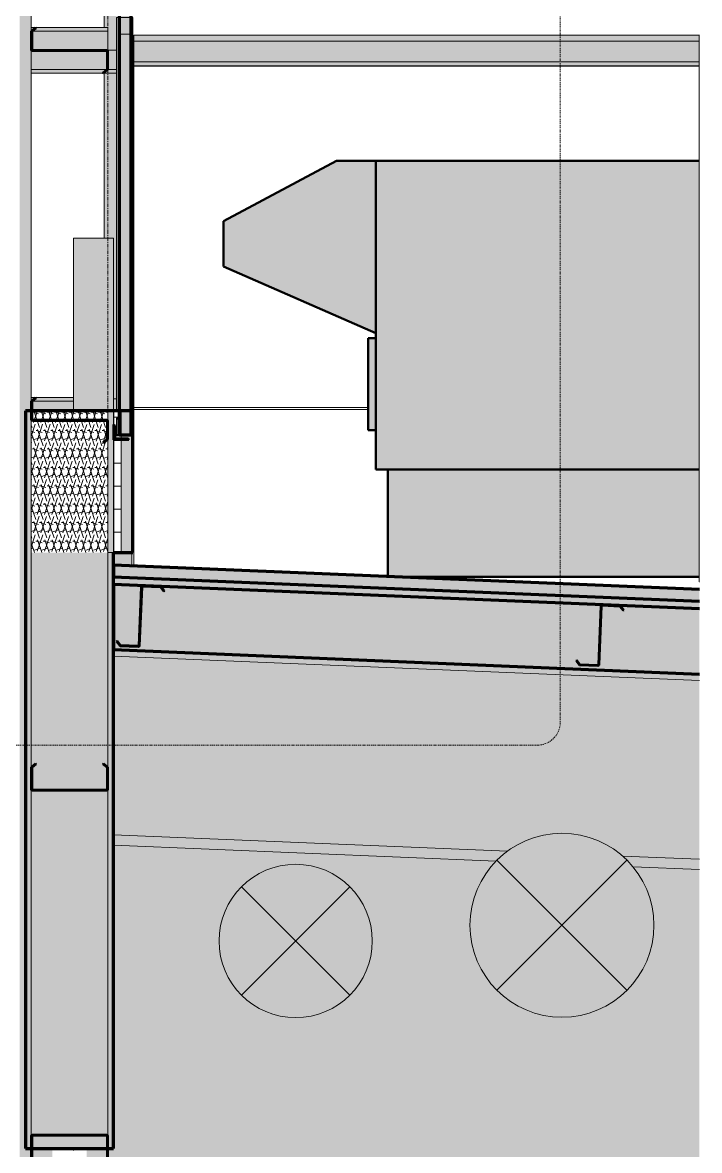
# Model space of a CAD drawing. Header units: inches. Extents: x 22713 to 23708, y -61 to 513.
# Drawn here: x 23026.2 to 23114.5, y 98 to 245.1 of the extents above; entities that cross this region are included whole.
import ezdxf

# ---------------------------------------------------------------- set-up
doc = ezdxf.new("R2010")
doc.units = ezdxf.units.IN
doc.header["$MEASUREMENT"] = 0
doc.linetypes.add('Dash Dot 3_16_', pattern=[0.3125, 0.1875, -0.0625, 0, -0.0625])
doc.linetypes.add('Grid Line 1_2_', pattern=[0.875, 0.5, -0.125, 0.125, -0.125])
for name, color, linetype, lineweight in [('A-ANNO-SYMB', 150, 'Continuous', 9), ('A-CLNG', 13, 'Continuous', 18), ('A-CLNG-PATT', 13, 'Continuous', 70), ('A-GLAZ-CWMG', 51, 'Continuous', 9), ('A-ROOF', 132, 'Continuous', 18), ('A-WALL', 113, 'Continuous', 18), ('A-WALL-PATT', 111, 'Continuous', 18), ('I-WALL', 2, 'Continuous', 18), ('L-SITE-WALL', 31, 'Continuous', 18), ('M-EQPM', 50, 'Continuous', 9), ('M-HVAC-DUCT-ANNO', 70, 'Continuous', 9), ('S-BEAM', 12, 'Continuous', 9), ('S-GRID', 1, 'Continuous', 9)]:
    doc.layers.add(name, color=color, linetype=linetype, lineweight=lineweight)
pattern_1 = [(161.57, (21892.278, 97.763), (-0.960383694, -0.00039918), [0, -6.83, 0.758, 0]), (18.43, (21892.038, 97.763), (-0.960383694, 0.00039918), [0, -6.83, 0.758, 0]), (108.43, (21892.278, 97.763), (0.47951018, -2.4005264), [2.276, -5.312]), (71.57, (21892.038, 97.763), (0.47951018, 2.4005264), [2.276, -5.312])]
pattern_2 = [(45, (21892.158, 97.643), (-2.375879, 2.375879), []), (45, (21892.158, 101.243), (-2.375879, 2.375879), [])]

# ---------------------------------------------------------------- blocks, each defined once
blk = doc.blocks.new('W-Wide Flange - 8_ WIDE-1169474-Section 1 - Callout 1')
at = {"layer": 'S-BEAM'}
blk.add_hatch(color=256, dxfattribs=at).paths.add_polyline_path([(22446.73, 159.29), (22446.73, 160.15), (22370.3, 163.33), (22370.3, 162.47), (22433.86, 159.82)], flags=0)
h = blk.add_hatch(color=256, dxfattribs=at)
h.paths.add_polyline_path([(22446.73, 134.63), (22446.73, 135.99), (22436.67, 136.41), (22437.27, 135.86), (22438.07, 134.99), (22439.37, 134.93)], flags=0)
h.paths.add_polyline_path([(22420.19, 135.73), (22420.3, 135.86), (22421.18, 136.65), (22421.69, 137.03), (22370.3, 139.17), (22370.3, 137.81), (22419.51, 135.76)], flags=0)
for p, q in [((22446.73, 159.29), (22370.3, 162.47)), ((22370.3, 139.17), (22421.69, 137.03)), ((22420.19, 135.73), (22370.3, 137.81)), ((22436.67, 136.41), (22446.73, 135.99)), ((22446.73, 134.63), (22438.07, 134.99))]:
    blk.add_line(p, q, dxfattribs=at)
blk = doc.blocks.new('Rectangular Mullion - Profile_Polycarbonate_Lower-1125103-Section 1 - Callout 1')
at = {"layer": 'A-GLAZ-CWMG'}
blk.add_hatch(color=256, dxfattribs=at).paths.add_polyline_path([(22372.8, 191.28), (22372.8, 192.73), (22372.68, 192.73), (22372.68, 192.67), (22372.74, 192.67), (22372.74, 191.34), (22370.74, 191.34), (22370.74, 193.46), (22370.97, 193.46), (22370.97, 193.27), (22371.03, 193.27), (22371.03, 193.52), (22370.68, 193.52), (22370.68, 191.28)], flags=0)
at = {"layer": 'A-GLAZ-CWMG', "lineweight": 30}
for p, q in [((22370.68, 193.52), (22370.68, 191.28)), ((22371.03, 193.52), (22370.68, 193.52)), ((22370.74, 191.34), (22370.74, 193.46)), ((22370.74, 193.46), (22370.97, 193.46)), ((22370.97, 193.46), (22370.97, 193.27)), ((22370.97, 193.27), (22371.03, 193.27)), ((22371.03, 193.27), (22371.03, 193.52)), ((22372.74, 191.34), (22370.74, 191.34)), ((22372.8, 192.73), (22372.68, 192.73)), ((22372.68, 192.73), (22372.68, 192.67)), ((22372.68, 192.67), (22372.74, 192.67)), ((22372.74, 192.67), (22372.74, 191.34)), ((22372.8, 191.28), (22372.8, 192.73)), ((22370.68, 191.28), (22372.8, 191.28))]:
    blk.add_line(p, q, dxfattribs=at)
blk = doc.blocks.new('Girt_C - 10_D-1180340-Section 1 - Callout 1')
at = {"layer": 'S-BEAM'}
h = blk.add_hatch(dxfattribs=at)
h.set_pattern_fill('FP_10', color=256, style=0, pattern_type=2)
h.set_pattern_definition(pattern_2)
h.paths.add_polyline_path([(22368.98, 96.52), (22369.55, 97), (22369.55, 99.87), (22369.5, 100), (22369.37, 100.05), (22359.74, 100.05), (22359.61, 100), (22359.55, 99.87), (22359.55, 97), (22360.13, 96.52), (22360.2, 96.6), (22359.66, 97.05), (22359.66, 99.87), (22359.69, 99.92), (22359.74, 99.95), (22369.37, 99.95), (22369.42, 99.92), (22369.44, 99.87), (22369.44, 97.05), (22368.91, 96.6)], flags=0)
at = {"layer": 'S-BEAM', "lineweight": 50}
for p, q in [((22369.37, 100.05), (22359.74, 100.05)), ((22359.55, 99.87), (22359.55, 97)), ((22359.66, 97.05), (22359.66, 99.87)), ((22359.74, 99.95), (22369.37, 99.95)), ((22369.44, 99.87), (22369.44, 97.05)), ((22369.55, 97), (22369.55, 99.87)), ((22359.55, 97), (22360.13, 96.52)), ((22360.2, 96.6), (22359.66, 97.05)), ((22360.13, 96.52), (22360.2, 96.6)), ((22369.44, 97.05), (22368.91, 96.6)), ((22368.91, 96.6), (22368.98, 96.52)), ((22368.98, 96.52), (22369.55, 97))]:
    blk.add_line(p, q, dxfattribs=at)
for centre, radius, start, end in [((22359.74, 99.87), 0.187, 90, 180), ((22369.37, 99.87), 0.188, 0, 90), ((22359.74, 99.87), 0.0782, 90, 176.9576), ((22369.37, 99.87), 0.0782, 2.1227, 90)]:
    blk.add_arc(centre, radius, start, end, dxfattribs=at)
blk = doc.blocks.new('he3xrtf - 115 V Single Phase-880047-Section 1 - Callout 1')
at = {"layer": 'M-EQPM'}
for points in [[(22404.5, 204.62), (22404.5, 227.1), (22399.38, 227.1), (22384.63, 219.24), (22384.63, 213.33)], [(22404.5, 186.85), (22446.68, 186.85), (22446.68, 227.1), (22404.5, 227.1)], [(22404.5, 191.98), (22404.5, 203.98), (22403.5, 203.98), (22403.5, 191.98)], [(22406.06, 172.85), (22446.68, 172.85), (22446.68, 186.85), (22406.06, 186.85), (22406.06, 174.34)]]:
    blk.add_hatch(color=256, dxfattribs=at).paths.add_polyline_path(points, flags=0)
at = {"layer": 'M-EQPM', "lineweight": 50}
for p, q in [((22399.38, 227.1), (22384.63, 219.24)), ((22404.5, 227.1), (22399.38, 227.1)), ((22404.5, 227.1), (22446.68, 227.1)), ((22404.5, 227.1), (22404.5, 186.85)), ((22384.63, 219.24), (22384.63, 213.33)), ((22384.63, 213.33), (22404.5, 204.62)), ((22403.5, 191.98), (22403.5, 203.98)), ((22403.5, 203.98), (22404.5, 203.98)), ((22404.5, 191.98), (22403.5, 191.98)), ((22446.68, 186.85), (22404.5, 186.85)), ((22406.06, 186.85), (22406.06, 172.85)), ((22446.68, 172.85), (22406.06, 172.85))]:
    blk.add_line(p, q, dxfattribs=at)
blk = doc.blocks.new('Rectangular Mullion - Profile_Polycarbonate_Upper and left-1166474-Section 1 - Callout 1')
at = {"layer": 'A-GLAZ-CWMG'}
h = blk.add_hatch(color=256, dxfattribs=at)
h.paths.add_polyline_path([(22372.68, 174.24), (22372.68, 176), (22370.3, 176), (22370.3, 174.34), (22370.35, 174.34)], flags=0)
h.paths.add_polyline_path([(22370.68, 196.05), (22370.68, 238.52), (22369.06, 238.52), (22369.06, 217), (22370.3, 217), (22370.3, 196.05)], flags=0)
h.paths.add_polyline_path([(22369.55, 241.55), (22370.68, 241.55), (22370.68, 336.5), (22372.68, 336.5), (22372.68, 337.09), (22372.56, 337.09), (22372.56, 336.59), (22369.06, 336.74), (22369.06, 292.73), (22369.55, 292.73), (22369.55, 286.77), (22369.06, 286.77), (22369.06, 244.48), (22369.55, 244.48), (22369.55, 241.63)], flags=0)
h.paths.add_polyline_path([(22372.68, 344.6), (22372.68, 346.05), (22371.72, 345.14), (22372.56, 345.1), (22372.56, 344.6)], flags=0)
for p, q in [((22369.06, 286.77), (22369.06, 244.48)), ((22369.06, 238.52), (22369.06, 217)), ((22372.68, 174.24), (22372.68, 176))]:
    blk.add_line(p, q, dxfattribs=at)
blk = doc.blocks.new('Girt_Z - 8_D-1038470-Section 1 - Callout 1')
at = {"layer": 'S-BEAM'}
blk.add_hatch(color=256, dxfattribs=at).paths.add_polyline_path([(22433.45, 161.2), (22433.59, 161.25), (22433.65, 161.38), (22433.96, 169), (22433.99, 169.05), (22434.04, 169.07), (22436.36, 168.98), (22436.79, 168.42), (22436.87, 168.49), (22436.42, 169.09), (22434.05, 169.18), (22433.92, 169.13), (22433.86, 169), (22433.54, 161.39), (22433.51, 161.33), (22433.46, 161.31), (22431.14, 161.41), (22430.72, 161.96), (22430.63, 161.89), (22431.09, 161.3)], flags=0)
at = {"layer": 'S-BEAM', "lineweight": 50}
for p, q in [((22433.86, 169), (22433.54, 161.39)), ((22433.65, 161.38), (22433.96, 169)), ((22434.04, 169.07), (22436.36, 168.98)), ((22436.42, 169.09), (22434.05, 169.18)), ((22436.36, 168.98), (22436.79, 168.42)), ((22436.87, 168.49), (22436.42, 169.09)), ((22436.79, 168.42), (22436.87, 168.49)), ((22430.72, 161.96), (22430.63, 161.89)), ((22430.63, 161.89), (22431.09, 161.3)), ((22431.14, 161.41), (22430.72, 161.96)), ((22431.09, 161.3), (22433.45, 161.2)), ((22433.46, 161.31), (22431.14, 161.41))]:
    blk.add_line(p, q, dxfattribs=at)
for centre, radius, start, end in [((22434.04, 169), 0.187, 87.6141, 177.6141), ((22434.04, 169), 0.0782, 89.7368, 177.6141), ((22433.46, 161.39), 0.188, 267.6141, 357.6141), ((22433.46, 161.39), 0.0782, 270.6564, 357.6141)]:
    blk.add_arc(centre, radius, start, end, dxfattribs=at)
blk = doc.blocks.new('columns and girder2 - one-1108489-Section 1 - Callout 1')
at = {"layer": 'S-BEAM'}
h = blk.add_hatch(color=256, dxfattribs=at)
h.paths.add_polyline_path([(22340.05, -6), (22340.05, -6), (22338.55, -6)], flags=0)
h.paths.add_polyline_path([(22358.08, 0), (22359.55, 0), (22359.55, 98.25), (22358.8, 98.25), (22358.8, 194.5), (22359.55, 194.5), (22359.55, 336.13), (22358.05, 336.2), (22358.05, 336.15), (22358.44, 336.15), (22358.44, 335.8), (22358.05, 335.8), (22358.05, 324.3), (22358.44, 324.3), (22358.44, 323.95), (22358.05, 323.95), (22358.05, 0)], flags=0)
h.paths.add_polyline_path([(22340.05, 0), (22340.05, 119), (22313.72, 251.78), (22313.72, 244.07), (22338.55, 118.85), (22338.55, 0), (22339.98, 0)], flags=0)
for p, q in [((22359.55, 244), (22359.55, 289.88)), ((22359.55, 195.75), (22359.55, 241.63))]:
    blk.add_line(p, q, dxfattribs=at)
blk = doc.blocks.new('L-Angle - L2X2X3_16-1179801-Section 1 - Callout 1')
at = {"layer": 'S-BEAM'}
h = blk.add_hatch(dxfattribs=at)
h.set_pattern_fill('FP_10', color=256, style=0, pattern_type=2)
h.set_pattern_definition(pattern_2)
h.paths.add_polyline_path([(22370.3, 190.69), (22372.3, 190.69), (22372.25, 190.82), (22372.12, 190.88), (22370.68, 190.88), (22370.55, 190.93), (22370.49, 191.06), (22370.49, 192.5), (22370.44, 192.63), (22370.3, 192.69), (22370.3, 191.41)], flags=0)
at = {"layer": 'S-BEAM', "lineweight": 50}
for p, q in [((22370.3, 192.69), (22370.3, 190.69)), ((22370.49, 191.06), (22370.49, 192.5)), ((22370.3, 190.69), (22372.3, 190.69)), ((22372.12, 190.88), (22370.68, 190.88))]:
    blk.add_line(p, q, dxfattribs=at)
for centre, start, end in [((22370.3, 192.5), 0, 90), ((22370.68, 191.06), 180, 270), ((22372.12, 190.69), 0, 90)]:
    blk.add_arc(centre, 0.188, start, end, dxfattribs=at)
blk = doc.blocks.new('Girt_C - 8_D-1125799-Section 1 - Callout 1')
at = {"layer": 'S-BEAM'}
h = blk.add_hatch(color=256, dxfattribs=at)
h.paths.add_polyline_path([(22369.55, 241.37), (22370.68, 241.37), (22370.68, 241.55), (22369.55, 241.55), (22369.55, 241.45), (22369.52, 241.45), (22369.55, 241.37)], flags=0)
h.paths.add_polyline_path([(22369.44, 241.37), (22369.44, 241.37), (22369.42, 241.42), (22369.37, 241.45), (22359.55, 241.44), (22359.55, 241.37), (22369.42, 241.37)], flags=0)
h.paths.add_polyline_path([(22372.93, 241.37), (22372.93, 241.55), (22372.8, 241.55), (22372.8, 241.37)], flags=0)
h = blk.add_hatch(color=256, dxfattribs=at)
h.paths.add_polyline_path([(22359.55, 239), (22369.38, 239), (22369.44, 239.05), (22369.44, 241.37), (22359.55, 241.37)], flags=0)
h.paths.add_polyline_path([(22369.55, 239), (22370.68, 239), (22370.68, 241.37), (22369.55, 241.37), (22369.55, 239.05)], flags=0)
h.paths.add_polyline_path([(22372.8, 239), (22372.93, 239), (22372.93, 241.37), (22372.8, 241.37), (22372.8, 239.46)], flags=0)
h = blk.add_hatch(color=256, dxfattribs=at)
h.paths.add_polyline_path([(22368.98, 238.52), (22370.68, 238.52), (22370.68, 239), (22369.55, 239), (22369.44, 238.91)], flags=0)
h.paths.add_polyline_path([(22359.55, 238.52), (22368.98, 238.52), (22368.91, 238.6), (22369.38, 239), (22359.55, 239)], flags=0)
h.paths.add_polyline_path([(22372.93, 238.52), (22372.93, 239), (22372.8, 239), (22372.8, 238.52)], flags=0)
for p, q in [((22370.68, 241.55), (22369.55, 241.55)), ((22372.93, 241.55), (22372.8, 241.55)), ((22359.55, 239), (22369.38, 239)), ((22359.55, 238.52), (22370.68, 238.52)), ((22369.55, 239), (22370.68, 239)), ((22372.8, 239), (22372.93, 239)), ((22372.8, 238.52), (22372.93, 238.52))]:
    blk.add_line(p, q, dxfattribs=at)
blk = doc.blocks.new('Girt_C - 8_D-1125798-Section 1 - Callout 1')
at = {"layer": 'S-BEAM'}
h = blk.add_hatch(color=256, dxfattribs=at)
h.paths.add_polyline_path([(22370.68, 195.87), (22370.68, 196.05), (22370.3, 196.05), (22370.3, 195.87)], flags=0)
h.paths.add_polyline_path([(22372.8, 195.87), (22372.93, 195.87), (22372.93, 196.05), (22372.8, 196.05), (22372.8, 195.87)], flags=0)
h = blk.add_hatch(color=256, dxfattribs=at)
h.paths.add_polyline_path([(22372.93, 193.5), (22372.93, 195.87), (22372.8, 195.87), (22372.8, 193.5)], flags=0)
h.paths.add_polyline_path([(22370.3, 194.5), (22370.68, 194.5), (22370.68, 195.87), (22370.3, 195.87), (22370.3, 194.75)], flags=0)
blk.add_hatch(color=256, dxfattribs=at).paths.add_polyline_path([(22372.93, 193.02), (22372.93, 193.5), (22372.8, 193.5), (22372.8, 193.02)], flags=0)
for p, q in [((22370.68, 196.05), (22370.3, 196.05)), ((22372.93, 196.05), (22372.8, 196.05)), ((22372.8, 193.5), (22372.93, 193.5)), ((22372.8, 193.02), (22372.93, 193.02))]:
    blk.add_line(p, q, dxfattribs=at)
blk = doc.blocks.new('Girt_Z - 10_D-1179800-Section 1 - Callout 1')
at = {"layer": 'S-BEAM'}
h = blk.add_hatch(dxfattribs=at)
h.set_pattern_fill('FP_10', color=256, style=0, pattern_type=2)
h.set_pattern_definition(pattern_2)
h.paths.add_polyline_path([(22368.98, 190.27), (22369.55, 190.75), (22369.55, 193.12), (22369.5, 193.25), (22369.37, 193.3), (22359.74, 193.3), (22359.69, 193.33), (22359.66, 193.38), (22359.66, 195.7), (22360.2, 196.15), (22360.13, 196.23), (22359.55, 195.75), (22359.55, 193.38), (22359.61, 193.25), (22359.74, 193.2), (22369.37, 193.2), (22369.42, 193.17), (22369.44, 193.12), (22369.44, 190.8), (22368.91, 190.35)], flags=0)
at = {"layer": 'S-BEAM', "lineweight": 50}
for p, q in [((22360.13, 196.23), (22359.55, 195.75)), ((22359.55, 195.75), (22359.55, 193.38)), ((22359.66, 195.7), (22360.2, 196.15)), ((22359.66, 193.38), (22359.66, 195.7)), ((22360.2, 196.15), (22360.13, 196.23)), ((22369.37, 193.3), (22359.74, 193.3)), ((22359.74, 193.2), (22369.37, 193.2)), ((22369.44, 193.12), (22369.44, 190.8)), ((22369.55, 190.75), (22369.55, 193.12)), ((22369.44, 190.8), (22368.91, 190.35)), ((22368.91, 190.35), (22368.98, 190.27)), ((22368.98, 190.27), (22369.55, 190.75))]:
    blk.add_line(p, q, dxfattribs=at)
for centre, radius, start, end in [((22359.74, 193.38), 0.188, 180, 270), ((22359.74, 193.38), 0.0782, 183.0424, 270), ((22369.37, 193.12), 0.187, 360, 90), ((22369.37, 193.12), 0.0782, 2.1227, 90)]:
    blk.add_arc(centre, radius, start, end, dxfattribs=at)
blk = doc.blocks.new('Girt_Z - 10_D-V2-Section 1 - Callout 1')
at = {"layer": 'S-BEAM'}
h = blk.add_hatch(dxfattribs=at)
h.set_pattern_fill('FP_10', color=256, style=0, pattern_type=2)
h.set_pattern_definition(pattern_2)
h.paths.add_polyline_path([(22368.98, 238.52), (22369.55, 239), (22369.55, 241.37), (22369.5, 241.5), (22369.37, 241.55), (22359.74, 241.55), (22359.69, 241.58), (22359.66, 241.63), (22359.66, 243.95), (22360.2, 244.4), (22360.13, 244.48), (22359.55, 244), (22359.55, 241.63), (22359.61, 241.5), (22359.74, 241.45), (22369.37, 241.45), (22369.42, 241.42), (22369.44, 241.37), (22369.44, 239.05), (22368.91, 238.6)], flags=0)
at = {"layer": 'S-BEAM', "lineweight": 50}
for p, q in [((22360.13, 244.48), (22359.55, 244)), ((22359.66, 243.95), (22360.2, 244.4)), ((22360.2, 244.4), (22360.13, 244.48)), ((22359.55, 244), (22359.55, 241.63)), ((22359.66, 241.63), (22359.66, 243.95)), ((22369.37, 241.55), (22359.74, 241.55)), ((22359.74, 241.45), (22369.37, 241.45)), ((22369.44, 241.37), (22369.44, 239.05)), ((22369.55, 239), (22369.55, 241.37)), ((22369.44, 239.05), (22368.91, 238.6)), ((22368.91, 238.6), (22368.98, 238.52)), ((22368.98, 238.52), (22369.55, 239))]:
    blk.add_line(p, q, dxfattribs=at)
for centre, radius, start, end in [((22359.74, 241.63), 0.188, 180, 270), ((22359.74, 241.63), 0.0782, 183.0424, 270), ((22369.37, 241.37), 0.187, 360, 90), ((22369.37, 241.37), 0.0782, 2.1227, 90)]:
    blk.add_arc(centre, radius, start, end, dxfattribs=at)
blk = doc.blocks.new('Girt_Z - 10_D-1118713-Section 1 - Callout 1')
at = {"layer": 'S-BEAM'}
h = blk.add_hatch(color=256, dxfattribs=at)
h.paths.add_polyline_path([(22313.72, 244), (22313.73, 244), (22313.72, 244.07)], flags=0)
h.paths.add_polyline_path([(22360.13, 244.48), (22359.55, 244.48), (22359.55, 244), (22359.66, 244.09)], flags=0)
h.paths.add_polyline_path([(22369.55, 244), (22369.55, 244.48), (22360.13, 244.48), (22360.2, 244.4), (22359.72, 244), (22363.6, 244)], flags=0)
h = blk.add_hatch(color=256, dxfattribs=at)
h.paths.add_polyline_path([(22363.6, 241.63), (22369.55, 241.63), (22369.55, 244), (22359.72, 244), (22359.66, 243.95), (22359.66, 241.63), (22360.2, 241.63)], flags=0)
h.paths.add_polyline_path([(22313.72, 241.63), (22314.2, 241.63), (22313.73, 244), (22313.72, 244)], flags=0)
h = blk.add_hatch(color=256, dxfattribs=at)
h.paths.add_polyline_path([(22313.72, 241.45), (22314.24, 241.45), (22314.2, 241.63), (22313.72, 241.63), (22313.72, 241.45)], flags=0)
h.paths.add_polyline_path([(22359.69, 241.45), (22359.74, 241.45), (22359.61, 241.5), (22359.55, 241.63), (22359.55, 241.45), (22359.61, 241.45)], flags=0)
h.paths.add_polyline_path([(22369.55, 241.45), (22369.55, 241.63), (22359.66, 241.63), (22359.69, 241.58), (22359.74, 241.55), (22369.37, 241.55), (22369.5, 241.5), (22369.52, 241.45)], flags=0)
for points in [[(22314.25, 241.37), (22314.24, 241.45), (22313.72, 241.44), (22313.72, 241.37)], [(22313.72, 239.05), (22314.71, 239.05), (22314.25, 241.37), (22313.72, 241.37)], [(22313.72, 238.6), (22314.8, 238.6), (22314.71, 239.05), (22313.72, 239.05)], [(22314.82, 238.52), (22314.8, 238.6), (22313.72, 238.6), (22313.72, 238.52)]]:
    blk.add_hatch(color=256, dxfattribs=at).paths.add_polyline_path(points, flags=0)
for p, q in [((22359.55, 244.48), (22369.55, 244.48)), ((22369.55, 244.48), (22369.55, 244)), ((22313.72, 244), (22313.73, 244)), ((22359.72, 244), (22369.55, 244)), ((22369.55, 244), (22369.55, 241.63)), ((22313.72, 241.45), (22314.24, 241.45)), ((22313.72, 241.37), (22314.25, 241.37)), ((22359.55, 241.45), (22359.74, 241.45)), ((22369.52, 241.45), (22369.55, 241.45)), ((22369.55, 241.63), (22369.55, 241.45)), ((22313.72, 239.05), (22314.71, 239.05)), ((22313.72, 238.6), (22314.8, 238.6)), ((22313.72, 238.52), (22314.82, 238.52))]:
    blk.add_line(p, q, dxfattribs=at)
blk = doc.blocks.new('Girt_C - 10_D-1179802-Section 1 - Callout 1')
at = {"layer": 'S-BEAM'}
h = blk.add_hatch(dxfattribs=at)
h.set_pattern_fill('FP_10', color=256, style=0, pattern_type=2)
h.set_pattern_definition(pattern_2)
h.paths.add_polyline_path([(22359.74, 144.95), (22369.37, 144.95), (22369.5, 145), (22369.55, 145.13), (22369.55, 148), (22368.98, 148.48), (22368.91, 148.4), (22369.44, 147.95), (22369.44, 145.13), (22369.42, 145.08), (22369.37, 145.05), (22359.74, 145.05), (22359.69, 145.08), (22359.66, 145.13), (22359.66, 147.95), (22360.2, 148.4), (22360.13, 148.48), (22359.55, 148), (22359.55, 145.13), (22359.61, 145)], flags=0)
at = {"layer": 'S-BEAM', "lineweight": 50}
for p, q in [((22360.13, 148.48), (22359.55, 148)), ((22359.55, 148), (22359.55, 145.13)), ((22359.66, 147.95), (22360.2, 148.4)), ((22359.66, 145.13), (22359.66, 147.95)), ((22360.2, 148.4), (22360.13, 148.48)), ((22368.98, 148.48), (22368.91, 148.4)), ((22368.91, 148.4), (22369.44, 147.95)), ((22369.55, 148), (22368.98, 148.48)), ((22369.44, 147.95), (22369.44, 145.13)), ((22369.55, 145.13), (22369.55, 148)), ((22369.37, 145.05), (22359.74, 145.05)), ((22359.74, 144.95), (22369.37, 144.95))]:
    blk.add_line(p, q, dxfattribs=at)
for centre, radius, start, end in [((22359.74, 145.13), 0.188, 180, 270), ((22359.74, 145.13), 0.0782, 182.1227, 270), ((22369.37, 145.13), 0.187, 270, 0), ((22369.37, 145.13), 0.0782, 270, 356.9576)]:
    blk.add_arc(centre, radius, start, end, dxfattribs=at)
blk = doc.blocks.new('Girt_Z - 10_D-1118338-Section 1 - Callout 1')
at = {"layer": 'S-BEAM'}
h = blk.add_hatch(color=256, dxfattribs=at)
h.paths.add_polyline_path([(22360.13, 196.23), (22359.55, 196.23), (22359.55, 195.75), (22359.66, 195.84)], flags=0)
h.paths.add_polyline_path([(22365.05, 195.75), (22365.05, 196.23), (22360.13, 196.23), (22360.2, 196.15), (22359.72, 195.75), (22363.6, 195.75)], flags=0)
h.paths.add_polyline_path([(22313.72, 195.75), (22323.3, 195.75), (22323.2, 196.23), (22313.72, 196.23)], flags=0)
h = blk.add_hatch(color=256, dxfattribs=at)
h.paths.add_polyline_path([(22313.72, 193.38), (22323.77, 193.38), (22323.3, 195.75), (22313.72, 195.75)], flags=0)
h.paths.add_polyline_path([(22363.6, 194.5), (22365.05, 194.5), (22365.05, 195.75), (22359.72, 195.75), (22359.66, 195.7), (22359.66, 194.5), (22360.2, 194.5)], flags=0)
h.paths.add_polyline_path([(22359.55, 194.5), (22359.55, 194.5), (22359.55, 195.7)], flags=0)
for points in [[(22323.81, 193.2), (22323.77, 193.38), (22313.72, 193.38), (22313.72, 193.2)], [(22323.82, 193.12), (22323.81, 193.2), (22313.72, 193.2), (22313.72, 193.12)], [(22324.28, 190.8), (22323.82, 193.12), (22313.72, 193.12), (22313.72, 190.8)], [(22324.37, 190.35), (22324.28, 190.8), (22313.72, 190.8), (22313.72, 190.35)], [(22324.39, 190.27), (22324.37, 190.35), (22313.72, 190.35), (22313.72, 190.27)]]:
    blk.add_hatch(color=256, dxfattribs=at).paths.add_polyline_path(points, flags=0)
for p, q in [((22313.72, 196.23), (22323.2, 196.23)), ((22313.72, 195.75), (22323.3, 195.75)), ((22359.55, 196.23), (22365.05, 196.23)), ((22359.72, 195.75), (22365.05, 195.75)), ((22313.72, 193.2), (22323.81, 193.2)), ((22313.72, 193.12), (22323.82, 193.12)), ((22313.72, 190.8), (22324.28, 190.8)), ((22313.72, 190.35), (22324.37, 190.35)), ((22313.72, 190.27), (22324.39, 190.27))]:
    blk.add_line(p, q, dxfattribs=at)
blk = doc.blocks.new('Rectangular Mullion - Profile_Polycarbonate_right-1125060-Section 1 - Callout 1')
at = {"layer": 'A-GLAZ-CWMG'}
for points in [[(22370.68, 194.5), (22371.03, 194.5), (22371.03, 245.79), (22370.68, 245.79), (22370.68, 194.75)], [(22371.3, 194.5), (22372.61, 194.5), (22372.61, 245.79), (22371.03, 245.79), (22371.03, 194.5)], [(22372.68, 194.5), (22372.68, 245.79), (22372.61, 245.79), (22372.61, 194.5)], [(22372.8, 192.73), (22372.8, 192.73), (22372.8, 245.79), (22372.68, 245.79), (22372.68, 194.5), (22372.8, 194.5)], [(22371.03, 194.5), (22371.03, 194.5), (22371.03, 194.75)]]:
    blk.add_hatch(color=256, dxfattribs=at).paths.add_polyline_path(points, flags=0)
for p, q in [((22370.68, 245.79), (22371.03, 245.79)), ((22370.68, 194.5), (22370.68, 245.79)), ((22371.03, 245.79), (22372.61, 245.79)), ((22371.03, 194.5), (22371.03, 245.79)), ((22372.61, 245.79), (22372.68, 245.79)), ((22372.68, 245.79), (22372.8, 245.79)), ((22372.68, 194.5), (22372.68, 245.79)), ((22372.8, 194.5), (22372.8, 245.79))]:
    blk.add_line(p, q, dxfattribs=at)

msp = doc.modelspace()

# ---------------------------------------------------------------- hatches: boundary and pattern name
at = {"layer": 'A-CLNG-PATT', "lineweight": 9}
h = msp.add_hatch(dxfattribs=at)
h.set_pattern_fill('FP_9', color=256, style=0, pattern_type=2)
h.set_pattern_definition(pattern_1)
h.paths.add_polyline_path([(23114.54, 160.15), (23114.54, 168.66), (23038.12, 171.84), (23038.12, 163.33), (23081.29, 161.53)], flags=0)
at = {"layer": 'A-ROOF'}
msp.add_hatch(color=256, dxfattribs=at).paths.add_polyline_path([(23114.54, 169.66), (23114.54, 171.16), (23038.12, 174.34), (23038.12, 172.84), (23081.29, 171.04)], flags=0)
at = {"layer": 'A-WALL', "lineweight": 5}
for points in [[(23040.74, 242.69), (23114.49, 242.69), (23114.49, 243.5), (23040.74, 243.5)], [(23114.54, 240), (23114.54, 243.5), (23114.49, 243.5), (23114.49, 240)], [(23114.49, 240), (23114.49, 242.69), (23040.74, 242.69), (23040.74, 240), (23048.04, 240)], [(23114.49, 239.5), (23114.49, 240), (23040.74, 240), (23040.74, 239.5), (23048.04, 239.5)], [(23114.54, 239.5), (23114.54, 240), (23114.49, 240), (23114.49, 239.5)], [(23048.04, 239.46), (23114.49, 239.46), (23114.49, 239.5), (23040.74, 239.5), (23040.74, 239.46)], [(23114.49, 239.46), (23114.54, 239.46), (23114.54, 239.5), (23114.49, 239.5)]]:
    msp.add_hatch(color=256, dxfattribs=at).paths.add_polyline_path(points, flags=0)
at = {"layer": 'A-WALL-PATT', "lineweight": 9, "transparency": 33554649}
msp.add_hatch(color=256, dxfattribs=at).paths.add_polyline_path([(23040.42, 191.34), (23040.42, 336.44), (23038.85, 336.44), (23038.85, 191.34)], flags=0)
at = {"layer": 'A-WALL-PATT', "lineweight": 9}
h = msp.add_hatch(dxfattribs=at)
h.set_pattern_fill('FP_3', color=256, style=0, pattern_type=2)
h.set_pattern_definition([(90, (22639.43, -191.25), (-193, -193), [48, -145]), (180, (22639.43, -191.25), (-2e-14, -193), [96.25, -96.75]), (270, (22543.18, -143.25), (-193, -193), [48, -145]), (180, (22639.43, -143.25), (-2e-14, -193), [96.25, -96.75]), (270, (22542.93, -143.25), (-193, -193), [48, -145]), (180, (22542.93, -143.25), (-2e-14, -193), [96.25, -96.75]), (90, (22446.68, -191.25), (-193, -193), [48, -145]), (180, (22542.93, -191.25), (-2e-14, -193), [96.25, -96.75]), (90, (22591.43, -143), (-193, -193), [48, -145]), (180, (22639.68, -143), (-2e-14, -193), [48.25, -144.75]), (180, (22639.68, -95), (-2e-14, -193), [48.25, -144.75]), (90, (22494.93, -143), (-193, -193), [48, -145]), (180, (22591.18, -143), (-2e-14, -193), [96.25, -96.75]), (270, (22591.18, -95), (-193, -193), [48, -145]), (180, (22591.18, -95), (-2e-14, -193), [96.25, -96.75]), (180, (22494.68, -143), (-2e-14, -193), [48, -145]), (270, (22494.68, -95), (-193, -193), [48, -145]), (180, (22494.68, -95), (-2e-14, -193), [48, -145]), (90, (22639.43, -94.75), (-193, -193), [48, -145]), (180, (22639.43, -94.75), (-2e-14, -193), [96.25, -96.75]), (270, (22543.18, -46.75), (-193, -193), [48, -145]), (180, (22639.43, -46.75), (-2e-14, -193), [96.25, -96.75]), (270, (22542.93, -46.75), (-193, -193), [48, -145]), (180, (22542.93, -46.75), (-2e-14, -193), [96.25, -96.75]), (270, (22446.68, -46.75), (-193, -193), [48, -145]), (180, (22542.93, -94.75), (-2e-14, -193), [96.25, -96.75]), (90, (22591.43, -46.5), (-193, -193), [48, -145]), (180, (22639.68, -46.5), (-2e-14, -193), [48.25, -144.75]), (180, (22639.68, 1.5), (-2e-14, -193), [48.25, -144.75]), (90, (22494.93, -46.5), (-193, -193), [48, -145]), (180, (22591.18, -46.5), (-2e-14, -193), [96.25, -96.75]), (270, (22591.18, 1.5), (-193, -193), [48, -145]), (180, (22591.18, 1.5), (-2e-14, -193), [96.25, -96.75]), (180, (22494.68, -46.5), (-2e-14, -193), [48, -145]), (270, (22494.68, 1.5), (-193, -193), [48, -145]), (180, (22494.68, 1.5), (-2e-14, -193), [48, -145])])
h.paths.add_polyline_path([(23114.54, 171.16), (23114.54, 172.16), (23114.49, 172.16), (23114.49, 172.85), (23073.88, 172.85), (23114.49, 171.16)], flags=0)
h.paths.add_polyline_path([(23073.88, 172.85), (23073.88, 186.85), (23072.32, 186.85), (23072.32, 191.98), (23071.32, 191.98), (23071.32, 203.98), (23072.32, 203.98), (23072.32, 204.62), (23052.44, 213.33), (23052.44, 219.24), (23067.19, 227.1), (23114.49, 227.1), (23114.49, 239.46), (23040.74, 239.46), (23040.74, 174.23), (23048.04, 173.93)], flags=0)
h = msp.add_hatch(dxfattribs=at)
h.set_pattern_fill('FP_6', color=256, style=0, pattern_type=2)
h.set_pattern_definition([(0, (22785.87, 0.75), (-193, 193), [48, -145]), (90, (22785.87, 0.75), (-193, 1e-14), [96.25, -96.75]), (180, (22833.87, 97), (-193, 193), [48, -145]), (90, (22833.87, 0.75), (-193, 1e-14), [96.25, -96.75]), (180, (22833.87, 97.25), (-193, 193), [48, -145]), (90, (22833.87, 97.25), (-193, 1e-14), [96.25, -96.75]), (0, (22785.87, 193.5), (-193, 193), [48, -145]), (90, (22785.87, 97.25), (-193, 1e-14), [96.25, -96.75]), (0, (22834.12, 48.75), (-193, 193), [48, -145]), (90, (22834.12, 0.5), (-193, 1e-14), [48.25, -144.75]), (90, (22882.12, 0.5), (-193, 1e-14), [48.25, -144.75]), (0, (22834.12, 145.25), (-193, 193), [48, -145]), (90, (22834.12, 49), (-193, 1e-14), [96.25, -96.75]), (180, (22882.12, 49), (-193, 193), [48, -145]), (90, (22882.12, 49), (-193, 1e-14), [96.25, -96.75]), (90, (22834.12, 145.5), (-193, 1e-14), [48, -145]), (180, (22882.12, 145.5), (-193, 193), [48, -145]), (90, (22882.12, 145.5), (-193, 1e-14), [48, -145]), (0, (22882.37, 0.75), (-193, 193), [48, -145]), (90, (22882.37, 0.75), (-193, 1e-14), [96.25, -96.75]), (180, (22930.37, 97), (-193, 193), [48, -145]), (90, (22930.37, 0.75), (-193, 1e-14), [96.25, -96.75]), (180, (22930.37, 97.25), (-193, 193), [48, -145]), (90, (22930.37, 97.25), (-193, 1e-14), [96.25, -96.75]), (180, (22930.37, 193.5), (-193, 193), [48, -145]), (90, (22882.37, 97.25), (-193, 1e-14), [96.25, -96.75]), (0, (22930.62, 48.75), (-193, 193), [48, -145]), (90, (22930.62, 0.5), (-193, 1e-14), [48.25, -144.75]), (90, (22978.62, 0.5), (-193, 1e-14), [48.25, -144.75]), (0, (22930.62, 145.25), (-193, 193), [48, -145]), (90, (22930.62, 49), (-193, 1e-14), [96.25, -96.75]), (180, (22978.62, 49), (-193, 193), [48, -145]), (90, (22978.62, 49), (-193, 1e-14), [96.25, -96.75]), (90, (22930.62, 145.5), (-193, 1e-14), [48, -145]), (180, (22978.62, 145.5), (-193, 193), [48, -145]), (90, (22978.62, 145.5), (-193, 1e-14), [48, -145])])
h.paths.add_polyline_path([(23114.54, 172.16), (23114.54, 239.46), (23114.49, 239.46), (23114.49, 172.16)], flags=0)
h = msp.add_hatch(dxfattribs=at)
h.set_pattern_fill('FP_9', color=256, style=0, pattern_type=2)
h.set_pattern_definition(pattern_1)
h.paths.add_polyline_path([(23037.37, 176), (23037.37, 194.5), (23027.37, 194.5), (23027.37, 176), (23031.41, 176)], flags=0)
h = msp.add_hatch(dxfattribs=at)
h.set_pattern_fill('FP_11', color=256, style=0, pattern_type=2)
h.set_pattern_definition([(0, (21892.158, 97.643), (0, 3), []), (90, (21892.158, 97.643), (-3, 2e-16), [])])
h.paths.add_polyline_path([(23038.12, 176), (23039.12, 176), (23039.12, 194.5), (23038.12, 194.5), (23038.12, 178.05)], flags=0)
h = msp.add_hatch(dxfattribs=at)
h.set_pattern_fill('FP_9', color=256, style=0, pattern_type=2)
h.set_pattern_definition(pattern_1)
h.paths.add_polyline_path([(23031.41, 98.25), (23037.37, 98.25), (23037.37, 176), (23027.37, 176), (23027.37, 98.25)], flags=0)
at = {"layer": 'I-WALL', "lineweight": 5}
h = msp.add_hatch(color=256, dxfattribs=at)
h.paths.add_polyline_path([(23034.62, 0), (23114.54, 0), (23114.54, 134.63), (23105.88, 134.99), (23106.58, 134.04), (23107.19, 133.03), (23107.69, 131.97), (23108.09, 130.86), (23108.38, 129.72), (23108.55, 128.56), (23108.61, 127.38), (23108.55, 126.19), (23108.38, 125.03), (23108.09, 123.89), (23107.69, 122.78), (23107.19, 121.72), (23106.58, 120.71), (23105.88, 119.76), (23105.09, 118.89), (23104.22, 118.1), (23103.27, 117.4), (23102.26, 116.79), (23101.2, 116.29), (23100.09, 115.89), (23098.95, 115.61), (23097.78, 115.43), (23096.61, 115.38), (23095.43, 115.43), (23094.26, 115.61), (23093.12, 115.89), (23092.01, 116.29), (23090.95, 116.79), (23089.94, 117.4), (23088.99, 118.1), (23088.12, 118.89), (23087.33, 119.76), (23086.63, 120.71), (23086.02, 121.72), (23085.52, 122.78), (23085.12, 123.89), (23084.84, 125.03), (23084.66, 126.19), (23084.61, 127.38), (23084.66, 128.56), (23084.84, 129.72), (23085.12, 130.86), (23085.52, 131.97), (23086.02, 133.03), (23086.63, 134.04), (23087.33, 134.99), (23088, 135.73), (23038.12, 137.81), (23038.12, 98.25), (23037.37, 98.25), (23037.37, 97), (23036.79, 96.52), (23036.72, 96.6), (23037.26, 97.05), (23037.26, 98.25), (23032.87, 98.25), (23032.87, 98), (23034.62, 98), (23034.62, 1.75)], flags=0)
h.paths.add_polyline_path([(23061.87, 115.33), (23060.83, 115.39), (23059.8, 115.55), (23058.78, 115.82), (23057.81, 116.2), (23056.87, 116.67), (23056, 117.24), (23055.13, 117.95), (23054.44, 118.64), (23053.78, 119.45), (23053.21, 120.33), (23052.74, 121.26), (23052.36, 122.24), (23052.09, 123.25), (23051.93, 124.28), (23051.87, 125.33), (23051.93, 126.38), (23052.09, 127.41), (23052.36, 128.42), (23052.74, 129.4), (23053.21, 130.33), (23053.78, 131.21), (23054.44, 132.02), (23055.18, 132.76), (23056, 133.42), (23056.87, 133.99), (23057.81, 134.47), (23058.78, 134.84), (23059.8, 135.11), (23060.83, 135.28), (23061.87, 135.33), (23062.92, 135.28), (23063.95, 135.11), (23064.96, 134.84), (23065.94, 134.47), (23066.87, 133.99), (23067.75, 133.42), (23068.57, 132.76), (23069.31, 132.02), (23069.96, 131.21), (23070.53, 130.33), (23071.01, 129.4), (23071.38, 128.42), (23071.66, 127.41), (23071.82, 126.38), (23071.87, 125.33), (23071.82, 124.28), (23071.66, 123.25), (23071.38, 122.24), (23071.01, 121.26), (23070.53, 120.33), (23069.96, 119.45), (23069.31, 118.64), (23068.57, 117.9), (23067.75, 117.24), (23066.87, 116.67), (23065.94, 116.2), (23064.96, 115.82), (23063.95, 115.55), (23062.92, 115.39)], flags=0)
h.paths.add_polyline_path([(23114.54, 135.99), (23114.54, 159.29), (23038.12, 162.47), (23038.12, 139.17), (23089.51, 137.03), (23089.94, 137.35), (23091, 137.98), (23092.01, 138.46), (23093.12, 138.86), (23094.26, 139.14), (23095.43, 139.32), (23096.61, 139.38), (23097.78, 139.32), (23098.95, 139.14), (23100.09, 138.86), (23101.2, 138.46), (23102.26, 137.96), (23103.27, 137.35), (23104.22, 136.65), (23104.49, 136.41), (23106.23, 136.33)], flags=0)
h.paths.add_polyline_path([(23114.54, 168.66), (23114.54, 169.66), (23038.12, 172.84), (23038.12, 171.84), (23106.8, 168.98)], flags=0)
h.paths.add_polyline_path([(23032.87, 194.5), (23038.12, 194.5), (23038.12, 217), (23032.87, 217), (23032.87, 198.09)], flags=0)
at = {"layer": 'L-SITE-WALL', "lineweight": 5}
for points in [[(23026.62, 176), (23027.37, 176), (23027.37, 194.5), (23026.62, 194.5), (23026.62, 178.05)], [(23037.37, 176), (23038.12, 176), (23038.12, 194.5), (23037.37, 194.5), (23037.37, 178.05)], [(23027.37, 98.25), (23027.37, 176), (23026.62, 176), (23026.62, 98.25)], [(23027.37, 0), (23030.12, 0), (23030.12, 98), (23032.87, 98), (23032.87, 98.25), (23027.48, 98.25), (23027.48, 97.05), (23028.01, 96.6), (23027.94, 96.52), (23027.37, 97), (23027.37, 1.75)]]:
    msp.add_hatch(color=256, dxfattribs=at).paths.add_polyline_path(points, flags=0)
at = {"layer": 'L-SITE-WALL'}
for points in [[(23040.62, 176), (23040.62, 194.5), (23039.12, 194.5), (23039.12, 176)], [(23038.12, 98.25), (23038.12, 176), (23037.37, 176), (23037.37, 98.25)]]:
    msp.add_hatch(color=256, dxfattribs=at).paths.add_polyline_path(points, flags=0)
at = {"layer": 'M-HVAC-DUCT-ANNO'}
for points in [[(23096.61, 115.38), (23097.78, 115.43), (23098.95, 115.61), (23100.09, 115.89), (23101.2, 116.29), (23102.26, 116.79), (23103.27, 117.4), (23104.22, 118.1), (23105.09, 118.89), (23105.88, 119.76), (23106.58, 120.71), (23107.19, 121.72), (23107.69, 122.78), (23108.09, 123.89), (23108.38, 125.03), (23108.55, 126.19), (23108.61, 127.38), (23108.55, 128.56), (23108.38, 129.72), (23108.09, 130.86), (23107.69, 131.97), (23107.19, 133.03), (23106.58, 134.04), (23105.88, 134.99), (23105.09, 135.86), (23104.22, 136.65), (23103.27, 137.35), (23102.21, 137.98), (23101.2, 138.46), (23100.09, 138.86), (23098.95, 139.14), (23097.78, 139.32), (23096.61, 139.38), (23095.43, 139.32), (23094.26, 139.14), (23093.12, 138.86), (23092.01, 138.46), (23090.95, 137.96), (23089.94, 137.35), (23088.99, 136.65), (23088.12, 135.86), (23087.33, 134.99), (23086.63, 134.04), (23086.02, 133.03), (23085.52, 131.97), (23085.12, 130.86), (23084.84, 129.72), (23084.66, 128.56), (23084.61, 127.38), (23084.66, 126.19), (23084.84, 125.03), (23085.12, 123.89), (23085.52, 122.78), (23086.02, 121.72), (23086.63, 120.71), (23087.33, 119.76), (23088.12, 118.89), (23088.99, 118.1), (23089.94, 117.4), (23090.95, 116.79), (23092.01, 116.29), (23093.12, 115.89), (23094.26, 115.61), (23095.43, 115.43)], [(23061.87, 115.33), (23062.92, 115.39), (23063.95, 115.55), (23064.96, 115.82), (23065.94, 116.2), (23066.87, 116.67), (23067.75, 117.24), (23068.57, 117.9), (23069.31, 118.64), (23069.96, 119.45), (23070.53, 120.33), (23071.01, 121.26), (23071.38, 122.24), (23071.66, 123.25), (23071.82, 124.28), (23071.87, 125.33), (23071.82, 126.38), (23071.66, 127.41), (23071.38, 128.42), (23071.01, 129.4), (23070.53, 130.33), (23069.96, 131.21), (23069.31, 132.02), (23068.57, 132.76), (23067.75, 133.42), (23066.87, 133.99), (23065.94, 134.47), (23064.96, 134.84), (23063.95, 135.11), (23062.92, 135.28), (23061.87, 135.33), (23060.83, 135.28), (23059.8, 135.11), (23058.78, 134.84), (23057.81, 134.47), (23056.87, 133.99), (23056, 133.42), (23055.18, 132.76), (23054.44, 132.02), (23053.78, 131.21), (23053.21, 130.33), (23052.74, 129.4), (23052.36, 128.42), (23052.09, 127.41), (23051.93, 126.38), (23051.87, 125.33), (23051.93, 124.28), (23052.09, 123.25), (23052.36, 122.24), (23052.74, 121.26), (23053.21, 120.33), (23053.78, 119.45), (23054.44, 118.64), (23055.18, 117.9), (23056, 117.24), (23056.87, 116.67), (23057.81, 116.2), (23058.78, 115.82), (23059.8, 115.55), (23060.83, 115.39)]]:
    msp.add_hatch(color=256, dxfattribs=at).paths.add_polyline_path(points, flags=0)

# ---------------------------------------------------------------- linework, layer by layer
at = {"layer": 'A-ANNO-SYMB', "linetype": 'Dash Dot 3_16_'}
for p, q in [((23096.39, 153.87), (23096.39, 353.04)), ((22958.08, 150.87), (23093.39, 150.87))]:
    msp.add_line(p, q, dxfattribs=at)
msp.add_arc((23093.39, 153.87), 3, 270, 0, dxfattribs=at)
at = {"layer": 'A-CLNG', "lineweight": 70}
for p, q in [((23114.54, 168.66), (23038.12, 171.84)), ((23038.12, 171.84), (23038.12, 163.33)), ((23038.12, 163.33), (23114.54, 160.15))]:
    msp.add_line(p, q, dxfattribs=at)
at = {"layer": 'A-ROOF', "lineweight": 70}
for p, q in [((23038.12, 174.34), (23038.12, 172.84)), ((23114.54, 171.16), (23038.12, 174.34)), ((23038.12, 172.84), (23114.54, 169.66))]:
    msp.add_line(p, q, dxfattribs=at)
at = {"layer": 'A-WALL', "lineweight": 70}
for p, q in [((23038.85, 336.44), (23038.85, 191.34)), ((23040.42, 191.34), (23040.42, 336.44)), ((23038.85, 191.34), (23040.42, 191.34))]:
    msp.add_line(p, q, dxfattribs=at)
at = {"layer": 'A-WALL'}
for p, q in [((23040.42, 243.61), (23038.85, 243.61)), ((23040.74, 239.46), (23040.74, 243.5)), ((23114.54, 243.5), (23040.74, 243.5)), ((23114.49, 239.46), (23114.49, 243.5)), ((23114.49, 242.69), (23040.74, 242.69)), ((23114.54, 240), (23040.74, 240)), ((23114.54, 239.5), (23040.74, 239.5)), ((23114.54, 239.46), (23040.74, 239.46)), ((23027.37, 98.25), (23027.37, 194.5)), ((23037.37, 98.25), (23037.37, 194.5)), ((23038.12, 176), (23038.12, 194.5)), ((23039.12, 176), (23039.12, 194.5)), ((23038.12, 176), (23037.37, 176))]:
    msp.add_line(p, q, dxfattribs=at)
at = {"layer": 'I-WALL'}
for p, q in [((23038.12, 217), (23032.87, 217)), ((23032.87, 217), (23032.87, 194.5)), ((23038.12, 194.5), (23038.12, 217)), ((23032.87, 98.25), (23032.87, 98))]:
    msp.add_line(p, q, dxfattribs=at)
at = {"layer": 'L-SITE-WALL'}
for p, q in [((23040.74, 239.46), (23040.74, 174.23)), ((23114.49, 239.46), (23114.49, 172.16)), ((23114.49, 172.16), (23114.54, 172.16))]:
    msp.add_line(p, q, dxfattribs=at)
at = {"layer": 'L-SITE-WALL', "lineweight": 70}
for p, q in [((23026.62, 194.5), (23026.62, 98.25)), ((23040.62, 194.5), (23026.62, 194.5)), ((23040.62, 176), (23040.62, 194.5)), ((23038.12, 98.25), (23038.12, 176)), ((23038.12, 176), (23040.62, 176)), ((23026.62, 98.25), (23038.12, 98.25))]:
    msp.add_line(p, q, dxfattribs=at)
at = {"layer": 'M-HVAC-DUCT-ANNO'}
for p, q in [((23088.12, 135.86), (23105.09, 118.89)), ((23105.09, 135.86), (23088.12, 118.89)), ((23054.8, 132.4), (23068.95, 118.26)), ((23068.95, 132.4), (23054.8, 118.26))]:
    msp.add_line(p, q, dxfattribs=at)
for centre, radius, start, end in [((23096.61, 127.38), 12, 0, 180), ((23061.87, 125.33), 10, 0, 180), ((23096.61, 127.38), 12, 180, 360), ((23061.87, 125.33), 10, 180, 0)]:
    msp.add_arc(centre, radius, start, end, dxfattribs=at)
at = {"layer": 'S-GRID', "linetype": 'Grid Line 1_2_'}
for p, q in [((23027.37, -59.84), (23027.37, 415.94)), ((23027.37, -59.84), (23027.37, 415.94)), ((23037.37, -59.84), (23037.37, 415.94))]:
    msp.add_line(p, q, dxfattribs=at)

# ---------------------------------------------------------------- block references
at = {"layer": 'A-GLAZ-CWMG'}
for name in ['Rectangular Mullion - Profile_Polycarbonate_Upper and left-1166474-Section 1 - Callout 1', 'Rectangular Mullion - Profile_Polycarbonate_right-1125060-Section 1 - Callout 1', 'Rectangular Mullion - Profile_Polycarbonate_Lower-1125103-Section 1 - Callout 1']:
    msp.add_blockref(name, (667.82, 0), dxfattribs=at)
at = {"layer": 'M-EQPM'}
msp.add_blockref('he3xrtf - 115 V Single Phase-880047-Section 1 - Callout 1', (667.82, 0), dxfattribs=at)
at = {"layer": 'S-BEAM'}
for name, p in [('columns and girder2 - one-1108489-Section 1 - Callout 1', (667.82, 0)), ('Girt_Z - 10_D-1118713-Section 1 - Callout 1', (667.82, 0)), ('Girt_Z - 10_D-V2-Section 1 - Callout 1', (667.82, 0)), ('Girt_C - 8_D-1125799-Section 1 - Callout 1', (667.82, 0)), ('Girt_Z - 10_D-1118338-Section 1 - Callout 1', (667.82, 0)), ('Girt_Z - 10_D-1179800-Section 1 - Callout 1', (667.82, 0)), ('Girt_C - 8_D-1125798-Section 1 - Callout 1', (667.82, 0)), ('L-Angle - L2X2X3_16-1179801-Section 1 - Callout 1', (667.82, 0)), ('Girt_Z - 8_D-1038470-Section 1 - Callout 1', (607.87, 2.5)), ('Girt_Z - 8_D-1038470-Section 1 - Callout 1', (667.82, 0)), ('W-Wide Flange - 8_ WIDE-1169474-Section 1 - Callout 1', (667.82, 0)), ('Girt_C - 10_D-1179802-Section 1 - Callout 1', (667.82, 0)), ('Girt_C - 10_D-1180340-Section 1 - Callout 1', (667.82, 0))]:
    msp.add_blockref(name, p, dxfattribs=at)

doc.saveas('drawing.dxf')
